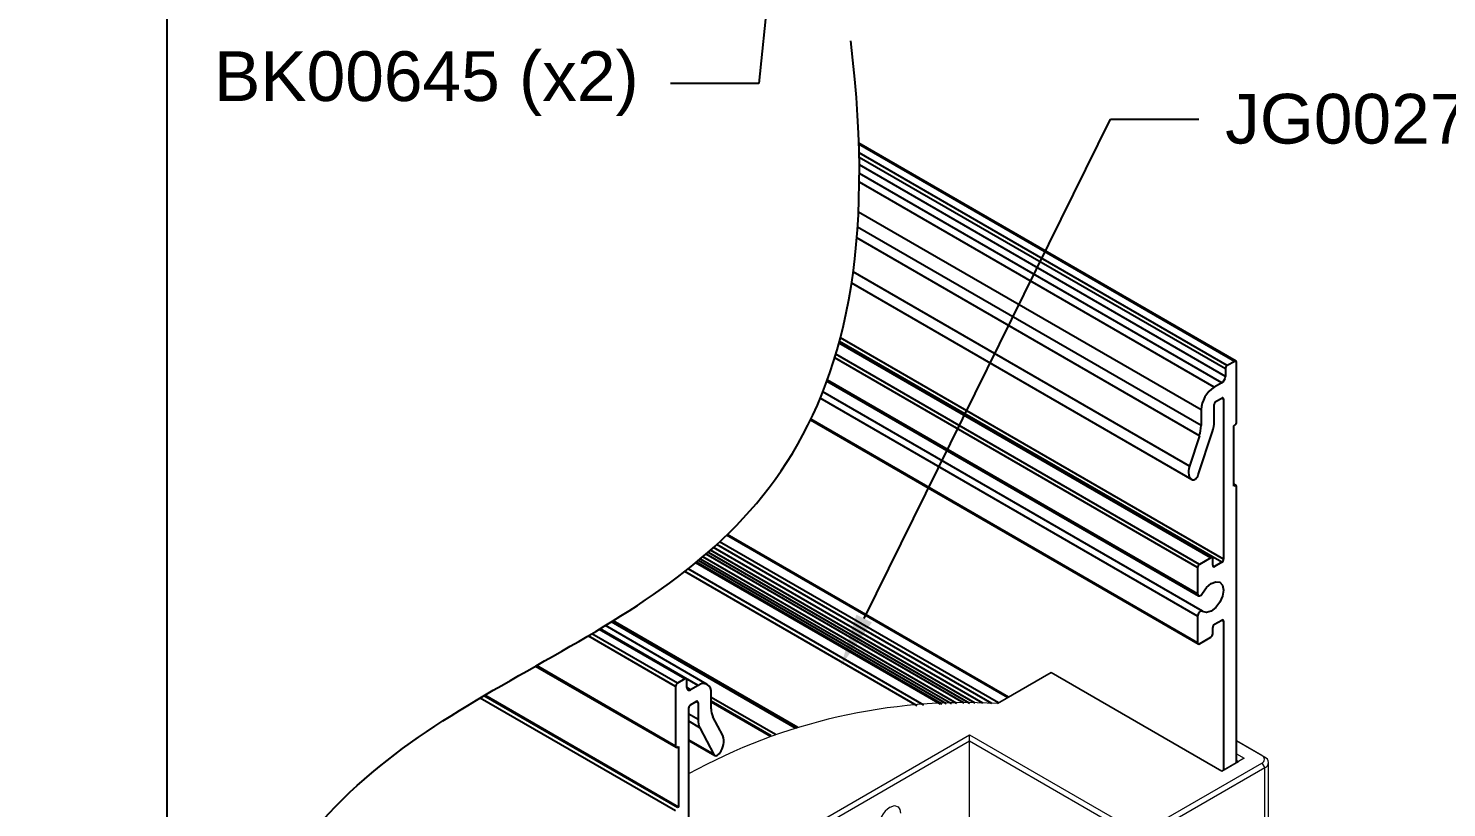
# Model space of a CAD drawing. Extents: x -0.6 to 13.4, y -11.2 to 0.
# Drawn here: x -0.52 to 4.84, y -8.49 to -5.55 of the extents above; entities that cross this region are included whole.
import ezdxf
from ezdxf import colors
from ezdxf.entities.mleader import LeaderData, LeaderLine
from ezdxf.math import Vec2, Vec3

# ---------------------------------------------------------------- set-up
doc = ezdxf.new("R2010")
doc.units = 0
doc.header["$LTSCALE"] = 0.5
doc.header["$MEASUREMENT"] = 0
for name, color, linetype in [('Dimension', 10, 'CONTINUOUS'), ('FAB DWG', 221, 'CONTINUOUS'), ('Housing', 150, 'CONTINUOUS')]:
    doc.layers.add(name, color=color, linetype=linetype)
doc.layers.add('Jig', color=41, linetype='CONTINUOUS', lineweight=13)
doc.layers.add('Text-Unprinted', color=131, linetype='CONTINUOUS', plot=False)
doc.styles.get("Standard").update_dxf_attribs({"font": 'arial.ttf'})

msp = doc.modelspace()

# ---------------------------------------------------------------- linework, layer by layer
at = {"layer": 'Dimension', "transparency": 16777216}
msp.add_open_spline([(0.2056, -10.3196), (0.0129, -8.7415), (1.3955, -7.9567), (2.778, -7.1718), (2.5853, -5.5938)], degree=3, dxfattribs=at)
at = {"layer": 'Housing', "linetype": 'Continuous', "transparency": 16777216}
for p, q in [((4.0425, -6.805), (2.6162, -5.9812)), ((4.0375, -6.8055), (2.6163, -5.9847)), ((4.0092, -6.8218), (2.6172, -6.0178)), ((4.0021, -6.834), (2.6175, -6.0344)), ((4.0021, -6.8626), (2.6179, -6.0632)), ((3.988, -6.8871), (2.6181, -6.0959)), ((3.9597, -6.9034), (2.6179, -6.1285)), ((3.9102, -6.9892), (2.6148, -6.241)), ((3.9102, -7.0486), (2.6115, -6.2986)), ((3.9036, -7.087), (2.6085, -6.339)), ((3.8661, -7.2013), (2.5948, -6.467)), ((2.5887, -6.5091), (3.8746, -7.2517)), ((3.9471, -7.5482), (2.5412, -6.7362)), ((3.9521, -7.5477), (2.542, -6.7333)), ((3.988, -7.5653), (2.5427, -6.7305)), ((3.9951, -7.553), (2.5465, -6.7164)), ((3.8971, -7.5852), (2.5249, -6.7927)), ((3.9042, -7.573), (2.5291, -6.7788)), ((4.0375, -6.8055), (4.0092, -6.8218)), ((4.0445, -7.0349), (4.0445, -6.8095)), ((4.0021, -6.834), (4.0021, -6.8626)), ((2.4954, -6.8804), (3.9002, -7.6918)), ((3.8971, -7.6849), (2.497, -6.8762)), ((3.988, -6.8871), (3.9597, -6.9034)), ((3.8971, -7.7694), (2.4701, -6.9453)), ((3.9152, -7.7503), (2.4799, -6.9213)), ((3.9597, -7.0327), (3.9597, -6.9688)), ((3.9667, -6.9565), (3.988, -6.9442)), ((3.9951, -6.9483), (3.988, -6.9442)), ((3.9951, -6.9483), (3.9951, -7.553)), ((3.8971, -7.8691), (2.4347, -7.0245)), ((3.9102, -6.9892), (3.9102, -7.0486)), ((2.4334, -7.0271), (3.8992, -7.8737)), ((3.8994, -7.2349), (3.953, -7.071)), ((4.0339, -7.0491), (4.0375, -7.0471)), ((4.0339, -7.2777), (4.0339, -7.0491)), ((3.9036, -7.087), (3.8661, -7.2013)), ((4.0425, -7.2752), (4.0339, -7.2703)), ((4.0375, -7.2757), (4.0339, -7.2736)), ((4.0375, -7.2757), (4.0339, -7.2777)), ((4.0445, -8.3222), (4.0445, -7.2798)), ((3.1188, -8.0987), (2.0788, -7.4981)), ((3.1441, -8.097), (2.0897, -7.488)), ((3.1794, -8.0766), (2.1164, -7.4626)), ((3.1823, -8.0749), (2.1186, -7.4605)), ((2.9476, -8.1003), (2.0095, -7.5585)), ((2.0177, -7.5517), (2.9664, -8.0996)), ((2.987, -8.0989), (2.0265, -7.5442)), ((3.0149, -8.0983), (2.0382, -7.5342)), ((2.0461, -7.5273), (3.0345, -8.0981)), ((3.0561, -8.098), (2.0548, -7.5197)), ((3.0853, -8.0982), (2.0661, -7.5095)), ((3.9471, -7.5482), (3.9042, -7.573)), ((3.9541, -7.5767), (3.9541, -7.5523)), ((2.8368, -8.1074), (1.9582, -7.5999)), ((2.8616, -8.1054), (1.9701, -7.5905)), ((2.9253, -8.1013), (1.9996, -7.5667)), ((2.9307, -8.1011), (2.002, -7.5647)), ((3.8971, -7.5852), (3.8971, -7.6849)), ((3.9612, -7.5808), (3.9541, -7.5767)), ((3.988, -7.5653), (3.9612, -7.5808)), ((3.8971, -7.7694), (3.8971, -7.8691)), ((1.9586, -8.0061), (1.634, -7.8187)), ((1.9636, -8.0056), (1.6369, -7.817)), ((2.0081, -8.0306), (1.6375, -7.8166)), ((2.0431, -8.0271), (1.6575, -7.8045)), ((2.3759, -8.1923), (1.6802, -7.7906)), ((1.6843, -7.7881), (2.3815, -8.1907)), ((2.3854, -8.1896), (1.6871, -7.7863)), ((3.9541, -7.8362), (3.9541, -7.8118)), ((3.9612, -7.7995), (3.988, -7.7841)), ((3.9951, -7.7881), (3.988, -7.7841)), ((3.9951, -7.7881), (3.9951, -8.3508)), ((1.9232, -8.0347), (1.5922, -7.8436)), ((1.9303, -8.0225), (1.6062, -7.8353)), ((3.9042, -7.8732), (3.9471, -7.8485)), ((1.3938, -7.9576), (1.9253, -8.2646)), ((1.9232, -8.26), (1.3967, -7.956)), ((1.9232, -8.0347), (1.9232, -8.26)), ((1.9586, -8.0061), (1.9303, -8.0225)), ((1.9656, -8.0388), (1.9656, -8.0102)), ((1.9798, -8.0469), (1.9656, -8.0388)), ((2.0081, -8.0306), (1.9798, -8.0469)), ((1.9232, -8.5049), (1.1845, -8.0783)), ((1.9303, -8.4927), (1.1984, -8.07)), ((1.9338, -8.4906), (1.2019, -8.0679)), ((1.9796, -8.1042), (2.001, -8.0918)), ((2.0081, -8.0959), (2.001, -8.0918)), ((2.0081, -8.0959), (2.0081, -8.1599)), ((2.0576, -8.1186), (2.0576, -8.0592)), ((2.3006, -8.2161), (2.0576, -8.0758)), ((2.285, -8.2214), (2.0576, -8.0901)), ((2.0576, -8.0929), (2.2819, -8.2225)), ((1.9726, -8.7212), (1.9726, -8.1164)), ((2.0081, -8.1599), (1.9726, -8.1394)), ((2.1016, -8.2204), (2.0642, -8.1493)), ((2.0147, -8.1905), (1.9726, -8.1662)), ((2.0147, -8.1905), (2.0683, -8.2924)), ((2.0683, -8.2924), (1.9726, -8.2371)), ((1.9726, -8.2385), (2.0712, -8.2954)), ((1.9303, -8.2641), (1.9338, -8.2621)), ((1.9338, -8.2621), (1.9338, -8.4906)), ((1.9338, -8.4906), (1.9303, -8.4927))]:
    msp.add_line(p, q, dxfattribs=at)
at = {"layer": 'Housing', "linetype": 'Continuous', "transparency": 16777216, "flags": 128}
for points in [[(3.8661, -7.2013), (3.8637, -7.2102), (3.8624, -7.2189), (3.8622, -7.2271), (3.8632, -7.2345), (3.8653, -7.241), (3.8684, -7.2463), (3.8726, -7.2504), (3.8776, -7.2532)], [(3.8776, -7.2532), (3.8803, -7.2536), (3.8833, -7.2531), (3.8865, -7.2517), (3.8897, -7.2495), (3.8927, -7.2465), (3.8955, -7.2429), (3.8977, -7.239), (3.8994, -7.2349)], [(3.9157, -7.6822), (3.9302, -7.6611), (3.9478, -7.6457), (3.9657, -7.6386), (3.9812, -7.6408), (3.9915, -7.6521), (3.9952, -7.6705), (3.9915, -7.6932), (3.9812, -7.7164), (3.9657, -7.7365), (3.9478, -7.7501), (3.9302, -7.7551), (3.9157, -7.7507)], [(3.8971, -7.6849), (3.8976, -7.6883), (3.899, -7.6908), (3.9012, -7.6922), (3.904, -7.6924), (3.9071, -7.6913), (3.9103, -7.6891), (3.9133, -7.686), (3.9157, -7.6822)], [(3.9157, -7.7507), (3.9133, -7.7497), (3.9103, -7.7499), (3.9071, -7.7514), (3.904, -7.754), (3.9012, -7.7574), (3.899, -7.7614), (3.8976, -7.7655), (3.8971, -7.7694)], [(2.0683, -8.2924), (2.07, -8.2946), (2.0723, -8.2959), (2.075, -8.2964), (2.078, -8.2958), (2.0812, -8.2944), (2.0844, -8.2921), (2.0874, -8.2891), (2.0901, -8.2855)]]:
    msp.add_lwpolyline(points, dxfattribs=at)
at = {"layer": 'Housing', "linetype": 'Continuous', "transparency": 16777216}
for centre, radius, start, end in [((4.0402, -6.8088), 0.00437, 350.7977, 129.2376), ((3.9714, -6.8612), 0.0307, 302.6115, 357.3885), ((4.0175, -6.8347), 0.0154, 122.6115, 177.3885), ((4.0177, -6.9941), 0.1076, 122.6115, 177.3885), ((3.975, -6.9695), 0.0154, 122.6115, 177.3885), ((3.9908, -6.9476), 0.00437, 350.7977, 129.2376), ((3.7855, -7.0468), 0.1246, 341.217, 359.1689), ((3.835, -7.0309), 0.1246, 341.217, 359.1689), ((4.0292, -7.0342), 0.0154, 302.6115, 357.3885), ((4.0402, -7.2791), 0.00437, 350.7977, 129.2376), ((3.9498, -7.5516), 0.00437, 350.7977, 129.2376), ((3.9797, -7.5523), 0.0154, 302.6115, 357.3885), ((3.9125, -7.5859), 0.0154, 122.6115, 177.3885), ((3.9584, -7.5774), 0.00437, 170.7977, 309.2376), ((3.9695, -7.8125), 0.0154, 122.6115, 177.3885), ((3.9908, -7.7874), 0.00437, 350.7977, 129.2376), ((3.9014, -7.8698), 0.00437, 170.7977, 309.2376), ((3.9388, -7.8355), 0.0154, 302.6115, 357.3885), ((1.9386, -8.0354), 0.0154, 122.6115, 177.3885), ((1.9613, -8.0095), 0.00437, 350.7977, 129.2376), ((1.9743, -8.0402), 0.00873, 170.7977, 309.2376), ((2.0274, -8.0543), 0.0306, 350.7977, 129.2376), ((2.0038, -8.0952), 0.00437, 350.7977, 129.2376), ((1.9879, -8.1171), 0.0154, 122.6115, 177.3885), ((2.1235, -8.1204), 0.066, 178.4304, 205.9448), ((2.074, -8.1617), 0.066, 178.4304, 205.9448), ((2.0346, -8.2421), 0.0705, 322.0191, 18.013), ((1.9275, -8.2607), 0.00437, 170.7977, 309.2376)]:
    msp.add_arc(centre, radius, start, end, dxfattribs=at)
at = {"layer": 'Jig', "linetype": 'Continuous', "transparency": 16777216}
for p, q in [((3.3429, -7.9822), (3.14, -8.0993)), ((3.14, -8.0993), (3.3429, -7.9822)), ((3.9881, -8.3548), (3.3429, -7.9822)), ((3.3429, -7.9822), (3.3429, -7.9822)), ((3.3429, -7.9822), (3.9881, -8.3548)), ((2.0316, -8.7967), (3.0344, -8.2175)), ((3.0344, -8.242), (2.0528, -8.809)), ((3.0344, -8.2175), (3.6549, -8.5759)), ((3.0344, -8.242), (3.0344, -8.2175)), ((3.0344, -9.5469), (3.0344, -8.242)), ((3.6443, -8.5942), (3.0344, -8.242)), ((4.14, -8.2957), (4.0445, -8.2406)), ((4.0445, -8.2406), (4.1506, -8.3018)), ((4.0728, -8.3059), (3.9881, -8.3548)), ((4.0445, -8.2896), (4.0728, -8.3059)), ((4.0728, -8.3059), (4.0516, -8.3182)), ((4.14, -8.2957), (4.1506, -8.3018)), ((3.7044, -8.5759), (4.14, -8.3243)), ((4.1506, -8.3427), (3.715, -8.5942)), ((3.9881, -8.3548), (4.0516, -8.3182)), ((4.0516, -8.3182), (4.0445, -8.3141)), ((4.14, -8.3243), (4.1506, -8.3427)), ((4.1506, -8.7263), (4.1506, -8.3427)), ((4.1652, -8.7059), (4.1652, -8.3222))]:
    msp.add_line(p, q, dxfattribs=at)
at = {"layer": 'Jig', "linetype": 'Continuous', "transparency": 16777216, "flags": 128}
msp.add_lwpolyline([(2.7342, -8.4911), (2.7512, -8.4852), (2.7649, -8.4898), (2.7715, -8.4998), (2.7739, -8.514)], dxfattribs=at)
at = {"layer": 'Jig', "linetype": 'Continuous', "transparency": 16777216}
for centre, radius, start, end in [((3.0175, -10.2555), 2.1597, 86.7492, 118.938), ((4.1346, -8.31), 0.0153, 290.806, 69.194), ((4.1428, -8.3222), 0.0218, 290.806, 69.194), ((2.7858, -8.571), 0.0951, 122.8567, 180.1126)]:
    msp.add_arc(centre, radius, start, end, dxfattribs=at)
at = {"layer": 'Text-Unprinted', "transparency": 16777216}
msp.add_lwpolyline([(0, 0), (13.4142, 0), (13.4142, -11.1923), (0, -11.1923)], close=True, dxfattribs=at)

# ---------------------------------------------------------------- leaders
at = {"layer": 'FAB DWG', "transparency": 16777216}
ml = msp.add_multileader_mtext('Standard', dxfattribs=at)
ml.set_content('BK00645 (x2)', color=256)
ml.set_leader_properties()
ml.build(insert=Vec2(0, 0))
ml.multileader.update_dxf_attribs({"dogleg_length": 0.3345, "arrow_head_size": 0.2})
ctx = ml.context
ctx.base_point, ctx.char_height, ctx.arrow_head_size, ctx.landing_gap_size, ctx.plane_origin = Vec3(0.0862, -5.7552), 0.188, 0.2, 0.12, Vec3(3.5374, -1.7885)
ctx.text_align_type = 2
notes = []
notes.append((ctx, [(1, (1, 1, 0), (2.238, -5.7552), (-1, 0), 0.3345, [(0, [(2.441, -3.7997)], 0, [])])]))
ctx.mtext.insert, ctx.mtext.width, ctx.mtext.defined_height, ctx.mtext.alignment, ctx.mtext.flow_direction = Vec3(1.7835, -5.6335), 2.307685, 0.426, 3, 5
ml = msp.add_multileader_mtext('Standard', dxfattribs=at)
ml.set_content('JG00272', color=256)
ml.set_leader_properties()
ml.build(insert=Vec2(0, 0))
ml.multileader.update_dxf_attribs({"dogleg_length": 0.5258, "arrow_head_size": 0.2})
ctx = ml.context
ctx.base_point, ctx.char_height, ctx.arrow_head_size, ctx.landing_gap_size, ctx.plane_origin = Vec3(3.9018, -5.8899), 0.188, 0.2, 0.12, Vec3(1.834, -5.4047)
ctx.text_align_type = 2
notes.append((ctx, [(0, (1, 1, 0), (3.5673, -5.8899), (1, 0), 0.3345, [(0, [(2.5477, -7.9574)], 0, [])])]))
ctx.mtext.insert, ctx.mtext.width, ctx.mtext.defined_height, ctx.mtext.alignment, ctx.mtext.flow_direction = Vec3(5.0668, -5.7943), 3.076914, 0.568, 3, 5
for ctx, leaders in notes:
    for number, flags, end, landing, length, lines in leaders:
        leader = LeaderData()
        leader.index, (leader.has_last_leader_line, leader.has_dogleg_vector, leader.attachment_direction) = number, flags
        leader.last_leader_point, leader.dogleg_vector, leader.dogleg_length = Vec3(end), Vec3(landing), length
        for number, points, colour, breaks in lines:
            line = LeaderLine()
            line.index, line.vertices, line.color, line.breaks = number, Vec3.list(points), colors.encode_raw_color(colour), breaks
            leader.lines.append(line)
        ctx.leaders.append(leader)

doc.saveas('drawing.dxf')
